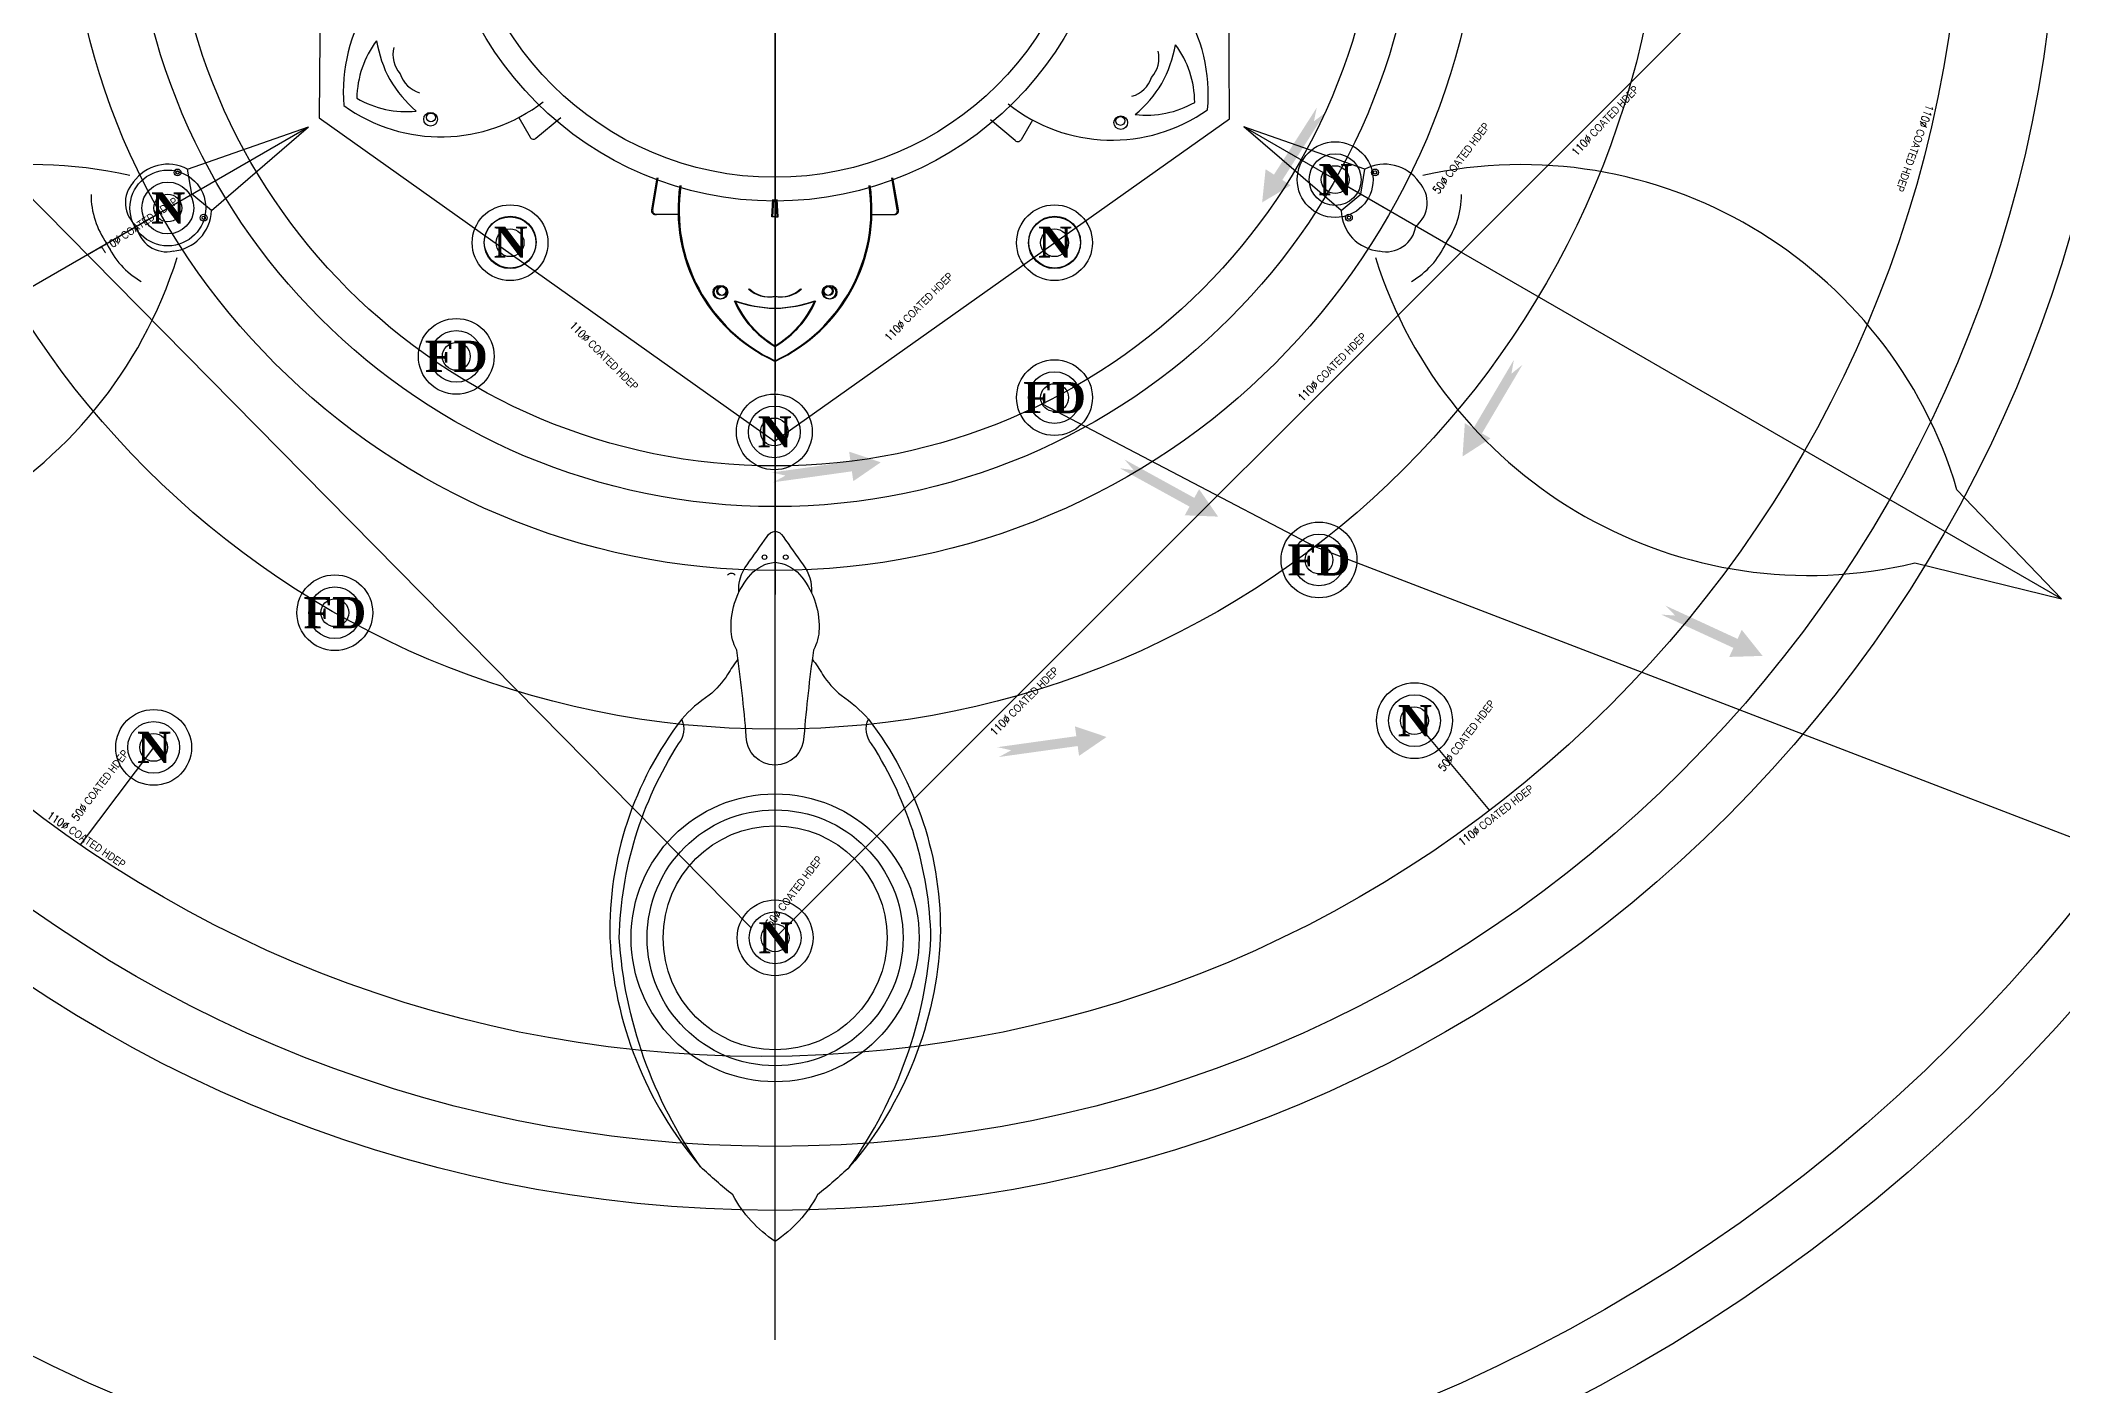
# Model space of a CAD drawing. Header units: millimetres. Extents: x -73920 to 111210, y -48963 to 87920.
# Drawn here: x -17898 to -11579, y 51958 to 56162 of the extents above; entities that cross this region are included whole.
import ezdxf
from ezdxf.lldxf.tags import DXFTag

# ---------------------------------------------------------------- set-up
doc = ezdxf.new("R2010")
doc.units = ezdxf.units.MM
doc.header["$LTSCALE"] = 100
doc.header["$MEASUREMENT"] = 0
doc.linetypes.add('DOT2', pattern=[0.125, 0, -0.125])
doc.layers.add('01. Sanitary Accessorys', color=3, linetype='Continuous', lineweight=30)
doc.layers.add('LANDSCAPE', color=41, linetype='Continuous')
doc.layers.add('water', color=150, linetype='DOT2')
doc.styles.add('DIM25', font='simplex.shx', dxfattribs={"width": 0.85, "height": 50})
tags = doc.linetypes.add('DASHED2', pattern=[0.375, 0.25, -0.125]).pattern_tags.tags
tags[6:7] = [DXFTag(74, 4), DXFTag(75, 0), DXFTag(340, '0'), DXFTag(46, 1.0), DXFTag(50, 0.0), DXFTag(44, 0.0), DXFTag(45, 0.0)]
tags[4:5] = [DXFTag(74, 4), DXFTag(75, 0), DXFTag(340, '0'), DXFTag(46, 1.0), DXFTag(50, 0.0), DXFTag(44, 0.0), DXFTag(45, 0.0)]

msp = doc.modelspace()

# ---------------------------------------------------------------- hatches: boundary and pattern name
for points in [[(-13882.70315171, 55935.96250581), (-13918.05463112, 55909.47506194), (-13908.91597697, 55952.69307647), (-14042.76054557, 55742.99046911), (-14068.97337234, 55759.72104073), (-14079.8458461, 55655.98670613), (-13990.33489505, 55709.52932781), (-14016.54772031, 55726.25989846)], [(-13266.31063827, 55148.42536187), (-13300.72336149, 55120.72922027), (-13293.08728764, 55164.23786488), (-13419.58731485, 54950.02466456), (-13446.36396575, 54965.83716848), (-13453.63650031, 54861.78846304), (-13366.03401612, 54918.39965856), (-13392.81066548, 54934.21216156)], [(-15612.47812779, 54811.91815572), (-15569.38033258, 54802.22837623), (-15608.18380462, 54781.11908121), (-15361.7912023, 54815.47366745), (-15357.49687888, 54784.67459116), (-15271.54113813, 54843.75617453), (-15370.37984865, 54877.07181648), (-15366.08552547, 54846.27274196)], [(-14509.72582467, 54852.4240878), (-14480.99024019, 54818.87445348), (-14524.71205818, 54825.17639051), (-14306.73047437, 54705.28651942), (-14321.71670874, 54678.03882056), (-14217.49426379, 54673.95166645), (-14276.75800735, 54759.781914), (-14291.74424086, 54732.53421671)], [(-12819.97946767, 54396.12113226), (-12788.95845753, 54364.6726234), (-12833.01492298, 54367.88815318), (-12607.15108469, 54263.60450811), (-12620.18654075, 54235.37152741), (-12515.93441779, 54238.61463079), (-12581.08017408, 54320.07046626), (-12594.11562939, 54291.83748718)], [(-14906.92105144, 53953.31610264), (-14863.82325622, 53943.62632315), (-14902.62672827, 53922.51702813), (-14656.23412595, 53956.87161437), (-14651.93980253, 53926.07253808), (-14565.98406177, 53985.15412145), (-14664.82277229, 54018.4697634), (-14660.52844912, 53987.67068888)]]:
    msp.add_hatch(color=6).paths.add_polyline_path(points)

# ---------------------------------------------------------------- linework, layer by layer
at = {"layer": '01. Sanitary Accessorys'}
for centre, radius in [((-13851.56979698, 55727.34742973), 118.45137429), ((-13851.56979698, 55727.34742973), 80.95137429), ((-13851.56979698, 55727.34742973), 80.95137429), ((-17499.49647737, 55638.6056372), 118.45137429), ((-13851.56979698, 55727.34742973), 43.45137429), ((-17499.49647737, 55638.6056372), 80.95137429), ((-17499.49647737, 55638.6056372), 43.45137429), ((-16430, 55530), 118.45137429), ((-16430, 55530), 80.95137429), ((-16429.49647737, 55531.83926535), 80.95137429), ((-14728.59588038, 55530), 118.45137429), ((-14728.59588038, 55530), 80.95137429), ((-14728.09235775, 55531.83926535), 80.95137429), ((-16430, 55530), 43.45137429), ((-14728.59588038, 55530), 43.45137429), ((-15604.13954945, 54938.74648009), 118.45137429), ((-15604.13954945, 54938.74648009), 80.95137429), ((-15604.13954945, 54938.74648009), 43.45137429), ((-13603.77774685, 54036.26221161), 118.45137429), ((-13603.77774685, 54036.26221161), 80.95137429), ((-17543.77774685, 53952.52442322), 118.45137429), ((-17543.77774685, 53952.52442322), 80.95137429), ((-13603.77774685, 54036.26221161), 43.45137429), ((-17543.77774685, 53952.52442322), 43.45137429), ((-15601.75681178, 53357.36308949), 118.45137429), ((-15601.75681178, 53357.36308949), 80.95137429), ((-15601.75681178, 53357.36308949), 80.95137429), ((-15601.75681178, 53357.36308949), 43.45137429)]:
    msp.add_circle(centre, radius, dxfattribs=at)
at = {"layer": '01. Sanitary Accessorys', "color": 6}
for centre, radius in [((-16598.07007554, 55174.76706482), 118.45137429), ((-16598.07007554, 55174.76706482), 80.95137429), ((-16598.07007554, 55174.76706482), 43.45137429), ((-14728.59588038, 55046.01337312), 118.45137429), ((-14728.59588038, 55046.01337312), 80.95137429), ((-14728.59588038, 55046.01337312), 43.45137429), ((-13902.16602259, 54538.5442476), 118.45137429), ((-13902.16602259, 54538.5442476), 80.95137429), ((-13902.16602259, 54538.5442476), 43.45137429), ((-16977.615784, 54373.57861259), 118.45137429), ((-16977.615784, 54373.57861259), 80.95137429), ((-16977.615784, 54373.57861259), 43.45137429)]:
    msp.add_circle(centre, radius, dxfattribs=at)
at = {"layer": 'LANDSCAPE', "color": 0}
for points in [[(-15715.02220537, 54437.06465283, -0.185126871), (-15689.49093162, 54523.20599353, 0.0035752934), (-15626.71928415, 54611.75312492, -0.2144218854), (-15601.75681178, 54628.87023901, -0.2144218854), (-15576.79433941, 54611.75312492, 0.0035752934), (-15514.02269194, 54523.20599353, -0.185126871), (-15488.49141819, 54437.06465283, -5.4017009762)], [(-15717.73677659, 54227.91435008, 0.0395976592), (-15750.09044347, 54180.46893762, -0.0811891049), (-15807.98205285, 54115.52071786, 0.0685083897), (-15893.5503352, 54040.65115484)], [(-15485.77684697, 54227.91435008, -0.0395976592), (-15453.42318009, 54180.46893762, 0.0811891049), (-15395.53157071, 54115.52071786, -0.0685083897), (-15309.96328836, 54040.65115484)], [(-15368.82696563, 52641.52622388, -0.0201695103), (-15469.46570475, 52553.72391131, -0.1219330854), (-15601.75681178, 52408.59637772, -0.1219330854), (-15734.04791881, 52553.72391131, -0.0201695103), (-15834.68665793, 52641.52622388)]]:
    msp.add_lwpolyline(points, format="xyb", dxfattribs=at)
for points in [[(-15464.45057219, 54323.74423511, -0.1275619677), (-15481.75681178, 54257.01340693, 0.0149059097), (-15511.75681178, 53987.1074767, -1), (-15691.75681178, 53987.1074767, 0.0149059097), (-15721.75681178, 54257.01340693, -0.1275619677), (-15739.06305137, 54323.74423511, -0.1899156137), (-15677.88068966, 54493.21284218, -0.1942838663), (-15601.75681178, 54531.10539925, -0.1942838663), (-15525.6329339, 54493.21284218, -0.1899156137)], [(-15903.39638731, 53963.74518786, 0.3000973777), (-15893.55033521, 54040.65115483, 0.1714828018), (-16117.94131537, 53357.36308949, 0.167497846), (-15834.68665794, 52641.52622388, -0.1393807645), (-16088.72172871, 53357.36308949, -0.1371064545)], [(-15300.11723625, 53963.74518786, -0.3000973777), (-15309.96328836, 54040.65115483, -0.1714828018), (-15085.57230819, 53357.36308949, -0.167497846), (-15368.82696563, 52641.52622388, 0.1393807645), (-15114.79189485, 53357.36308949, 0.1371064545)]]:
    msp.add_lwpolyline(points, format="xyb", close=True, dxfattribs=at)
for centre, radius in [((-15602.0723496, 56715.6344058), 6497.92754515), ((-15602.07244556, 56717.4313627), 6316.20420353), ((-15602.0723496, 56715.6344058), 5410.21648926), ((-15602.0723496, 56715.6344058), 5210.21648926), ((-15602.06994548, 56715.62998799), 4210.21648925), ((-15602.06994548, 56715.62998799), 4010.21648928), ((-15634.89959088, 54547.26952086), 7.16654732), ((-15568.61403268, 54547.26952086), 7.16654732), ((-15601.75681178, 53357.36308949), 450), ((-15601.75681178, 53357.36308949), 400), ((-15601.75681178, 53357.36308949), 350)]:
    msp.add_circle(centre, radius, dxfattribs=at)
at = {"layer": 'water', "color": 0, "linetype": 'ByBlock'}
for p, q in [((-15602.07244556, 59325.13796811), (-15602.07244556, 55161.13187489)), ((-15602.07244556, 56720.77237391), (-15602.07244556, 55161.13187489)), ((-16402.27281393, 55921.5015417), (-16367.39801069, 55859.70006925)), ((-16349.56525336, 55856.76485635), (-16270.91089102, 55921.01516155)), ((-14851.09730968, 55849.39221721), (-14929.11564118, 55914.41337056)), ((-14797.75529205, 55913.60712612), (-14833.23653321, 55852.15181372)), ((-15987.46615053, 55632.7017827), (-15970.1653457, 55732.77821642)), ((-15984.13192795, 55632.7017827), (-15966.83112312, 55732.77821642)), ((-15220.01296317, 55632.7017827), (-15237.313768, 55732.77821642)), ((-15216.67874059, 55632.7017827), (-15233.97954542, 55732.77821642)), ((-15905.1833993, 55618.6136948), (-15976.14588162, 55618.6136948)), ((-15901.84917672, 55618.6136948), (-15972.81165904, 55618.6136948)), ((-15612.03274823, 55610.79268934), (-15609.2447535, 55665.37918585)), ((-15603.73955685, 55610.79268934), (-15612.03274823, 55610.79268934)), ((-15608.69852564, 55610.79268934), (-15605.91053091, 55665.37918585)), ((-15600.40533427, 55610.79268934), (-15608.69852564, 55610.79268934)), ((-15603.73955685, 55610.79268934), (-15595.44636548, 55610.79268934)), ((-15600.40533427, 55610.79268934), (-15592.11214289, 55610.79268934)), ((-15595.44636548, 55610.79268934), (-15598.23436021, 55665.37918585)), ((-15592.11214289, 55610.79268934), (-15594.90013762, 55665.37918585)), ((-15302.2957144, 55618.6136948), (-15231.33323208, 55618.6136948)), ((-15298.96149182, 55618.6136948), (-15227.9990095, 55618.6136948))]:
    msp.add_line(p, q, dxfattribs=at)
at = {"layer": 'water', "color": 4, "linetype": 'ByBlock', "lineweight": 25}
for p, q in [((-17011.70284457, 57525.12948999), (-17026.56893112, 55920.28533381)), ((-14181.31345922, 55917.72502189), (-14190.99197547, 57522.83726804)), ((-18961.66301067, 56719.4924032), (-15676.58363286, 53388.25114296)), ((-12241.23003214, 56719.4924032), (-15602.07244556, 53357.36308949)), ((-17026.56893112, 55920.28533381), (-15603.73955685, 54910)), ((-15603.73955685, 54910), (-14181.31345922, 55917.72502189)), ((-13459.35429769, 55500.90170564), (-13851.56979698, 55727.34742973)), ((-17751.55113084, 55492.37605075), (-17499.49647737, 55638.6056372)), ((-13603.77774685, 54036.26221161), (-13369.44874789, 53755.30823296)), ((-17543.77774685, 53952.52442322), (-17773.39782275, 53648.4676291))]:
    msp.add_line(p, q, dxfattribs=at)
at = {"layer": 'water', "color": 0, "linetype": 'ByBlock', "lineweight": 25}
for p, q in [((-15602.07244556, 52100.31702392), (-15602.07244556, 56717.4313627)), ((-15602.0723496, 56715.6344058), (-15602.0723496, 55065.72913168)), ((-19614.42107658, 54416.84758612), (-17059.49647737, 55891.93399123)), ((-17437.74487668, 55759.68947637), (-17059.49647737, 55891.93399123)), ((-17363.1477864, 55630.48352591), (-17059.49647737, 55891.93399123)), ((-13832.9907747, 55630.48352591), (-14136.64208373, 55891.93399123)), ((-13758.39368442, 55759.68947637), (-14136.64208373, 55891.93399123)), ((-11581.71748452, 54416.84758612), (-14136.64208373, 55891.93399123)), ((-17424.78757438, 55681.39754053), (-17437.74487668, 55759.68947637)), ((-13771.35098672, 55681.39754053), (-13758.39368442, 55759.68947637)), ((-17363.1477864, 55630.48352591), (-17424.78757438, 55681.39754053)), ((-13832.9907747, 55630.48352591), (-13771.35098672, 55681.39754053)), ((-11908.39163063, 54757.84514233), (-11581.71748452, 54416.84758612)), ((-12040.36710388, 54529.2569173), (-11581.71748452, 54416.84758612))]:
    msp.add_line(p, q, dxfattribs=at)
at = {"layer": 'water', "color": 2, "linetype": 'ByBlock', "lineweight": 25}
msp.add_line((-15602.07244556, 55050.48983414), (-15602.07244556, 54430.33728054), dxfattribs=at)
at = {"layer": 'water', "color": 6, "linetype": 'ByBlock', "lineweight": 25}
for p, q in [((-14767.35660304, 55026.37595202), (-13914.70116342, 54580.14823987)), ((-13914.70116342, 54580.14823987), (-8840, 52630))]:
    msp.add_line(p, q, dxfattribs=at)
at = {"layer": 'water', "color": 4, "linetype": 'ByBlock', "lineweight": 25}
msp.add_circle((-15645.12895613, 56740.02145934), 3753.29634507, dxfattribs=at)
at = {"layer": 'water', "color": 6, "linetype": 'ByBlock', "lineweight": 25}
for centre, radius in [((-15602.0672574, 56788.603537), 2779.29471891), ((-15601.43715828, 56720.77237391), 1888.56284172)]:
    msp.add_circle(centre, radius, dxfattribs=at)
at = {"layer": 'water', "color": 0, "linetype": 'DASHED2', "ltscale": 0.5}
for radius in [2210.21648928, 2010.21648929]:
    msp.add_circle((-15602.0723496, 56715.6344058), radius, dxfattribs=at)
at = {"layer": 'water', "color": 0, "linetype": 'ByBlock'}
for centre, radius in [((-15602.0723496, 56715.6344058), 1055.44376851), ((-15602.75379317, 56716.88662829), 982.38142672), ((-16678.57646898, 55915.99268832), 21.30273804), ((-16677.45806457, 55921.5329175), 13.98392571), ((-14521.51922105, 55905.37971208), 21.30273804), ((-14522.58305547, 55910.93067813), 13.98392571), ((-15774.19051337, 55375.27253286), 21.30273804), ((-15770.85629078, 55375.27253286), 21.30273804), ((-15769.91515296, 55378.96932351), 13.98392571), ((-15766.58093038, 55378.96932351), 13.98392571), ((-15433.28860034, 55375.27253286), 21.30273804), ((-15437.56396074, 55378.96932351), 13.98392571), ((-15429.95437775, 55375.27253286), 21.30273804), ((-15434.22973816, 55378.96932351), 13.98392571)]:
    msp.add_circle(centre, radius, dxfattribs=at)
at = {"layer": 'water', "color": 0, "linetype": 'ByBlock', "lineweight": 25}
for centre, radius in [((-17469.10648483, 55749.72158645), 10.72272373), ((-17469.10648483, 55749.72158645), 5.24434264), ((-13727.03207627, 55749.72158645), 10.72272373), ((-13727.03207627, 55749.72158645), 5.24434264), ((-17387.46103637, 55608.30752151), 10.72272373), ((-17387.46103637, 55608.30752151), 5.24434264), ((-13808.67752473, 55608.30752151), 10.72272373), ((-13808.67752473, 55608.30752151), 5.24434264)]:
    msp.add_circle(centre, radius, dxfattribs=at)
at = {"layer": 'water', "color": 0, "linetype": 'ByBlock'}
for centre, radius, start, end in [((-16431.30228008, 56000.40014357), 519.87999662, 110.928659268, 184.5877041349), ((-14767.95086926, 55992.21625832), 519.87999662, 354.8484964197, 68.507541287), ((-16601.32479507, 55976.64116984), 307.65286668, 143.1426029608, 179.0545743214), ((-16431.10529865, 56235.76316669), 423.00920534, 190.1553449914, 207.5961665641), ((-16706.6883771, 56117.49893763), 89.18943429, 164.9079753548, 221.6423195056), ((-14491.42585289, 56106.59958457), 89.18943429, 317.793881049, 14.5282252002), ((-14765.83186951, 56227.56982488), 423.00920534, 331.8400339906, 349.2808555635), ((-14598.17037398, 55966.78541368), 307.65286668, 0.3816262335, 36.2935975943), ((-16688.15343236, 56084.65325047), 89.18943429, 197.2300816038, 253.9644257546), ((-16444.45560834, 56259.4211868), 423.00920534, 211.2762345455, 228.7170561184), ((-14510.28310177, 56073.93787141), 89.18943429, 285.4717748001, 342.2061189508), ((-14752.2494113, 56251.0953326), 423.00920534, 310.7191444364, 328.1599660093), ((-16646.03246269, 56380.92247587), 519.87999662, 234.2846969746, 307.9437418417), ((-16754.2629884, 56247.66221269), 307.65286668, 239.8178267883, 275.7297981492), ((-14549.48674366, 56370.60722349), 519.87999662, 231.4924587132, 305.1515035801), ((-14442.57273852, 56236.28842384), 307.65286668, 263.7064024056, 299.6183737666), ((-16357.42475073, 55864.65349877), 11.13563551, 206.4122603657, 314.8939629412), ((-15385.27543125, 55632.10687362), 519.87999662, 171.4924587131, 245.1515035801), ((-15381.94120867, 55632.10687362), 519.87999662, 171.4924587131, 245.1515035801), ((-15822.20368246, 55632.10687362), 519.87999662, 294.8484964199, 8.5075412869), ((-15818.86945987, 55632.10687362), 519.87999662, 294.8484964199, 8.5075412869), ((-15976.73332219, 55629.73382483), 11.13563551, 164.5422376135, 273.0239401891), ((-15973.3990996, 55629.73382483), 11.13563551, 164.5422376135, 273.0239401891), ((-15230.74579152, 55629.73382483), 11.13563551, 266.9760598109, 15.4577623865), ((-15227.41156893, 55629.73382483), 11.13563551, 266.9760598109, 15.4577623865), ((-15622.59680574, 55449.82084778), 89.18943429, 225.4717748, 282.2061189507), ((-15619.26258315, 55449.82084778), 89.18943429, 225.4717748, 282.2061189507), ((-15584.88230797, 55449.82084778), 89.18943429, 257.7938810493, 314.5282252), ((-15581.54808538, 55449.82084778), 89.18943429, 257.7938810493, 314.5282252), ((-15448.14192139, 55472.35722932), 307.65286668, 203.7064024057, 239.6183737664), ((-15590.15709864, 55747.94854928), 423.00920534, 250.7191444365, 268.1599660092), ((-15444.8076988, 55472.35722932), 307.65286668, 203.7064024057, 239.6183737664), ((-15586.82287606, 55747.94854928), 423.00920534, 250.7191444365, 268.1599660092), ((-15759.33719232, 55472.35722932), 307.65286668, 300.3816262336, 336.2935975943), ((-15617.32201506, 55747.94854928), 423.00920534, 271.8400339908, 289.2808555635), ((-15756.00296973, 55472.35722932), 307.65286668, 300.3816262336, 336.2935975943), ((-15613.98779248, 55747.94854928), 423.00920534, 271.8400339908, 289.2808555635)]:
    msp.add_arc(centre, radius, start, end, dxfattribs=at)
at = {"layer": 'water', "color": 40, "linetype": 'ByBlock'}
msp.add_arc((-14843.16056859, 55857.20314028), 11.13563551, 224.5422376135, 333.0239401892, dxfattribs=at)
at = {"layer": 'water', "color": 0, "linetype": 'ByBlock', "lineweight": 25}
for centre, radius, start, end in [((-17926.12940623, 54353.69746491), 1420.33011215, 77.48761208438, 163.46835351911), ((-17499.73627793, 55644.53943808), 130.77639369, 61.7040528381, 145.3342726899), ((-13696.40228317, 55644.53943808), 130.77639369, 34.6657273101, 118.2959471619), ((-13270.00915487, 54353.69746491), 1420.33011215, 16.53164648089, 102.51238791562), ((-17477.47895065, 55680.66865017), 261.91718385, 180.0732940133, 215.7036351458), ((-17538.38273667, 55655.3669827), 93.74812978, 136.6401642696, 231.6388547081), ((-13657.75582442, 55655.3669827), 93.74812978, 308.3611452919, 43.3598357304), ((-13718.65961045, 55680.66865017), 261.91718385, 324.2963648542, 359.9267059867), ((-17493.86634543, 55634.37241677), 130.77639369, 274.6657273101, 358.2959471621), ((-13702.27221566, 55634.37241677), 130.77639369, 181.7040528379, 265.3342726899), ((-17503.81264611, 55595.48982941), 93.74812978, 188.361145292, 283.3598357306), ((-13692.32591499, 55595.48982941), 93.74812978, 256.6401642694, 351.638854708), ((-18824.96485062, 55910.52612224), 1420.33011215, 256.53164648095, 342.51238791566), ((-17451.44886631, 55635.58322156), 261.91718385, 204.2963648541, 239.9267059869), ((-12371.17371048, 55910.52612224), 1420.33011215, 197.48761208434, 283.46835351905), ((-13744.68969479, 55635.58322156), 261.91718385, 300.0732940131, 335.7036351459)]:
    msp.add_arc(centre, radius, start, end, dxfattribs=at)
at = {"layer": 'water', "color": 2, "linetype": 'ByBlock', "lineweight": 25}
msp.add_arc((-15738.3357005, 54480.99391918), 15.29155599, 39.0759029976, 140.9240970024, dxfattribs=at)

# ---------------------------------------------------------------- texts
at = {"layer": '01. Sanitary Accessorys', "char_height": 97.5, "width": 1046.9215991502, "attachment_point": 5}
for insert in [(-13850.33625183, 55727.35385294), (-17498.26293222, 55638.61206041), (-16428.26293222, 55531.84568855), (-14726.85881261, 55531.84568855), (-15602.9060043, 54938.7529033), (-13602.54420171, 54036.26863482), (-17542.54420171, 53952.53084643), (-15600.52326664, 53357.3695127)]:
    msp.add_mtext('{\\fBookman Old Style|b1|i0|c0|p18;N}', dxfattribs=dict(at, insert=insert))
at = {"layer": '01. Sanitary Accessorys', "color": 6, "char_height": 97.5, "width": 1046.9215991502, "attachment_point": 5}
for insert in [(-16598.07007554, 55174.76706482), (-14728.59588038, 55046.01337312), (-13902.16602259, 54538.5442476), (-16977.615784, 54373.57861259)]:
    msp.add_mtext('{\\fBookman Old Style|b1|i0|c0|p18;FD}', dxfattribs=dict(at, insert=insert))
at = {"layer": 'water', "color": 0, "linetype": 'ByBlock', "lineweight": 25, "char_height": 25, "attachment_point": 1, "style": 'DIM25'}
for s, insert, rotation in [('{\\C4;110Ø\\fMS Shell Dlg 2|b0|i0|c0|p0; COATED HDEP\\C0; }', (-13115.27118937, 55816.55806739), 46.5014557189), ('{\\C4;110Ø\\fMS Shell Dlg 2|b0|i0|c0|p0; COATED HDEP\\C0; }', (-11980.00679047, 55955.78109393), 250.2053708044), ('{\\C4;50Ø\\fMS Shell Dlg 2|b0|i0|c0|p0; COATED HDEP\\C0; }', (-13548.75060777, 55695.46068176), 52.7651660184), ('{\\C4;110Ø\\fMS Shell Dlg 2|b0|i0|c0|p0; COATED HDEP\\C0; }', (-17716.42151, 55513.50563251), 34.1312453554), ('{\\C4;110Ø\\fMS Shell Dlg 2|b0|i0|c0|p0; COATED HDEP\\C0; }', (-15262.56990666, 55237.67766953), 45), ('{\\C4;110Ø\\fMS Shell Dlg 2|b0|i0|c0|p0; COATED HDEP\\C0; }', (-16228.63179399, 55286.67976157), 315), ('{\\C4;110Ø\\fMS Shell Dlg 2|b0|i0|c0|p0; COATED HDEP\\C0; }', (-13970.78092891, 55049.26178604), 45), ('{\\C4;110Ø\\fMS Shell Dlg 2|b0|i0|c0|p0; COATED HDEP\\C0; }', (-14932.7840675, 54004.61885763), 45), ('{\\C4;50Ø\\fMS Shell Dlg 2|b0|i0|c0|p0; COATED HDEP\\C0; }', (-13531.72850096, 53890.51590139), 52.7651660184), ('{\\C4;50Ø\\fMS Shell Dlg 2|b0|i0|c0|p0; COATED HDEP\\C0; }', (-17802.12682474, 53735.12708169), 52.7651660184), ('{\\C4;110Ø\\fMS Shell Dlg 2|b0|i0|c0|p0; COATED HDEP\\C0; }', (-13469.60167621, 53662.5366977), 37.8272652571), ('{\\C4;110Ø\\fMS Shell Dlg 2|b0|i0|c0|p0; COATED HDEP\\C0; }', (-17865.45313559, 53754.41301359), 325.9660692717), ('{\\C4;50Ø\\fMS Shell Dlg 2|b0|i0|c0|p0; COATED HDEP\\C0; }', (-15633.32303966, 53403.37822465), 52.7651660184)]:
    msp.add_mtext_dynamic_manual_height_columns(s, width=338, gutter_width=250, heights=[0], dxfattribs=dict(at, insert=insert, rotation=rotation))

doc.saveas('drawing.dxf')
